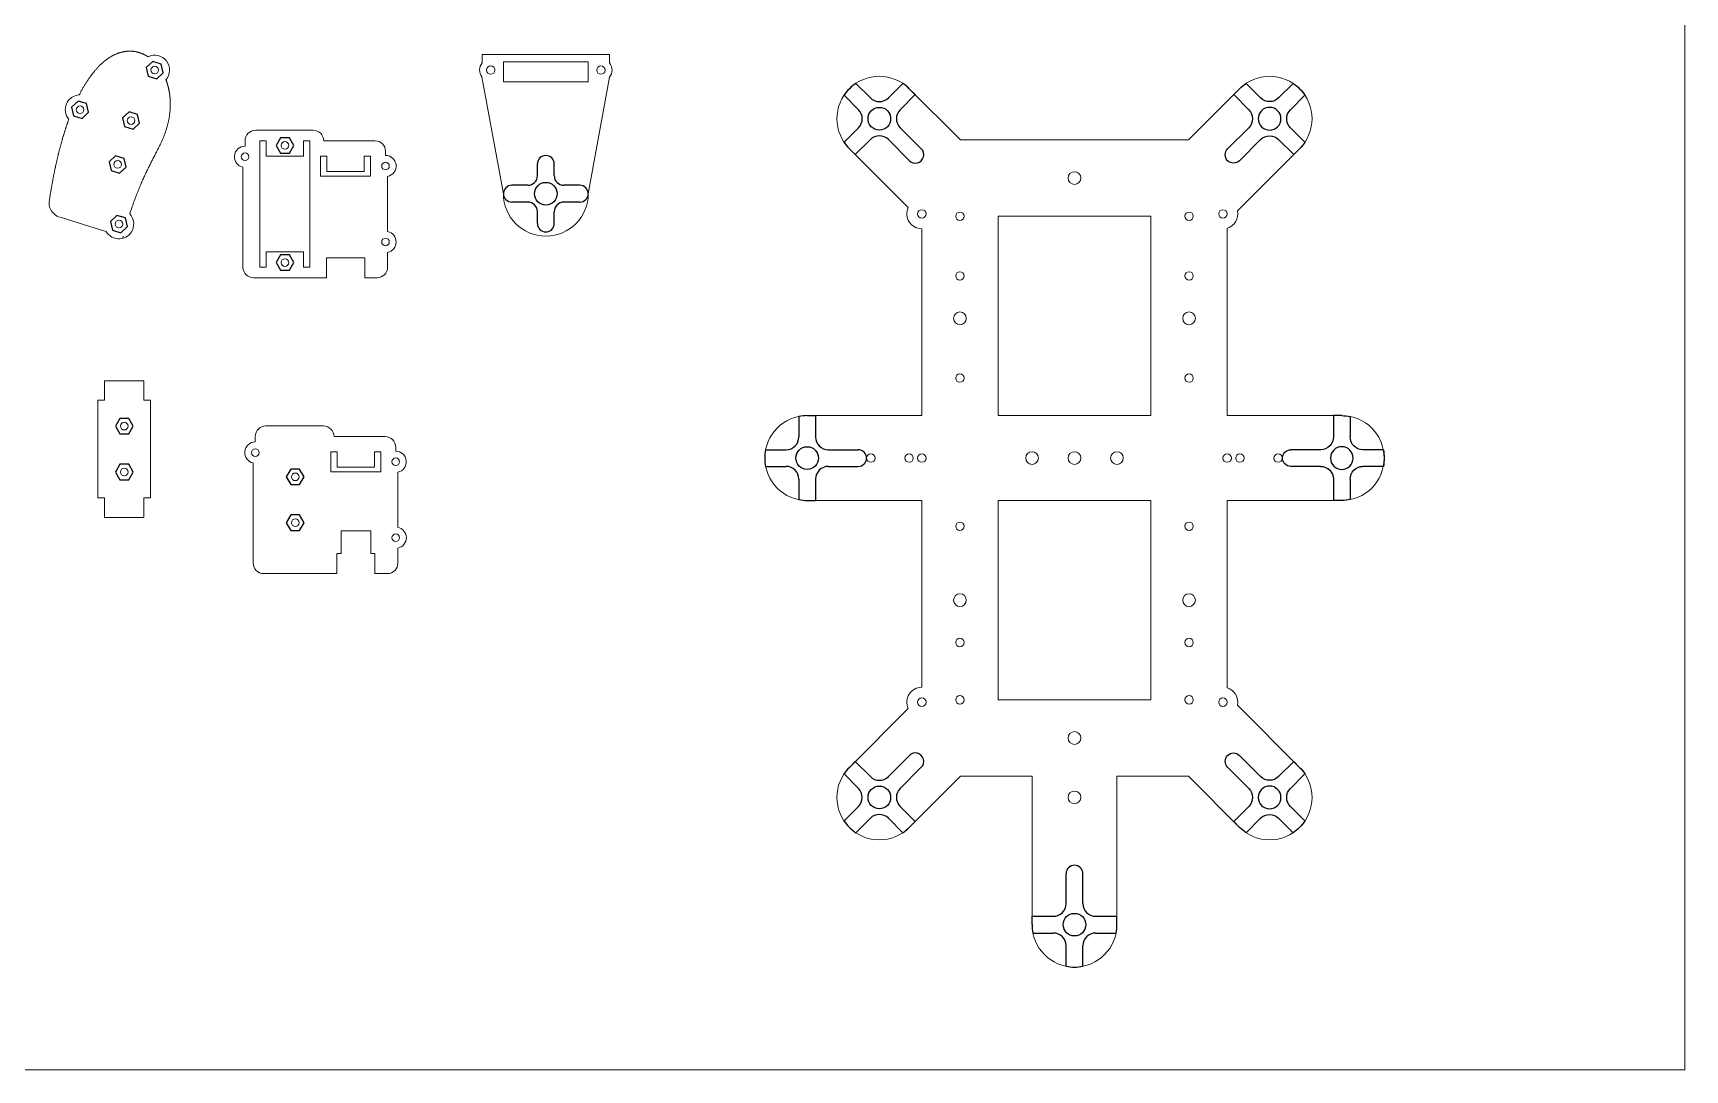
# Model space of a CAD drawing. Header units: millimetres. Extents: x -11 to 1672, y -25 to 604.
# Drawn here: x 426.5 to 815.8, y 115.7 to 360.1 of the extents above; entities that cross this region are included whole.
import ezdxf

# ---------------------------------------------------------------- set-up
doc = ezdxf.new("R2010")
doc.units = ezdxf.units.MM
doc.layers.get('0').update_dxf_attribs({"linetype": 'CONTINUOUS', "lineweight": 0})
doc.layers.get('DEFPOINTS').update_dxf_attribs({"linetype": 'CONTINUOUS'})

# ---------------------------------------------------------------- blocks, each defined once
blk = doc.blocks.new('MUTTER_M2_VERTIEFUNG')
at = {"layer": 'DEFPOINTS', "linetype": 'CONTINUOUS'}
blk.add_lwpolyline([(1.05, -1.82), (2.1, 0), (1.05, 1.82), (-1.05, 1.82), (-2.1, 0), (-1.05, -1.82)], close=True, dxfattribs=at)
blk = doc.blocks.new('SERVO_HALTERUNTEN')
at = {"linetype": 'CONTINUOUS'}
for p, q in [((16.05, 6.27), (2.5, 6.27)), ((0, 2.5), (0, 3.77)), ((17.8, 0.17), (19.3, 0.17)), ((17.8, -4.53), (17.8, 0.17)), ((18.55, 3.77), (30.6, 3.77)), ((19.3, -3.43), (19.3, 0.17)), ((28.1, 0.17), (29.6, 0.17)), ((28.1, -3.43), (28.1, 0.17)), ((29.6, -4.53), (29.6, 0.17)), ((33.1, 0.32), (33.1, 1.27)), ((-0.5, -26.03), (-0.5, -2.45)), ((19.3, -3.43), (28.1, -3.43)), ((17.8, -4.53), (29.6, -4.53)), ((33.6, -17.64), (33.6, -4.63)), ((20.2, -18.43), (27.2, -18.43)), ((20.2, -18.43), (20.2, -23.83)), ((27.2, -18.43), (27.2, -23.83)), ((33.6, -26.03), (33.6, -22.53)), ((20.2, -23.83), (19.2, -23.83)), ((19.2, -23.83), (19.2, -28.53)), ((28.2, -23.83), (27.2, -23.83)), ((28.2, -23.83), (28.2, -28.53)), ((19.2, -28.53), (2, -28.53)), ((31.1, -28.53), (28.2, -28.53))]:
    blk.add_line(p, q, dxfattribs=at)
for centre in [(0, 0), (33.1, -2.18), (9.4, -5.73), (9.4, -16.54), (33.1, -20.08)]:
    blk.add_circle(centre, 0.9, dxfattribs=at)
for centre, start, end in [((2.5, 3.77), 90, 180), ((16.05, 3.77), 0, 90), ((0, 0), 90, 258.463), ((30.6, 1.27), 0, 90), ((33.1, -2.18), 281.537, 90), ((33.1, -20.08), 281.537, 78.463), ((2, -26.03), 180, 270), ((31.1, -26.03), 270, 0)]:
    blk.add_arc(centre, 2.5, start, end, dxfattribs=at)
for p in [(9.4, -5.73), (9.4, -16.54)]:
    blk.add_blockref('MUTTER_M2_VERTIEFUNG', p, dxfattribs=at)
blk = doc.blocks.new('POWERHD_MG2213')
at = {"linetype": 'CONTINUOUS'}
for p, q in [((-5.9, 14.9), (-4.4, 14.9)), ((-5.9, -14.9), (-5.9, 14.9)), ((-4.4, 11.3), (-4.4, 14.9)), ((4.4, 14.9), (5.9, 14.9)), ((4.4, 11.3), (4.4, 14.9)), ((5.9, -14.9), (5.9, 14.9)), ((-4.4, 11.3), (4.4, 11.3)), ((-4.4, -11.3), (4.4, -11.3)), ((-4.4, -14.9), (-4.4, -11.3)), ((4.4, -14.9), (4.4, -11.3)), ((-5.9, -14.9), (-4.4, -14.9)), ((4.4, -14.9), (5.9, -14.9))]:
    blk.add_line(p, q, dxfattribs=at)
for centre in [(0, 13.8), (0, -13.8)]:
    blk.add_circle(centre, 0.9, dxfattribs=at)
blk = doc.blocks.new('SERVOHALTERUNG_OBEN')
at = {"linetype": 'CONTINUOUS'}
for p, q in [((16.05, 6.27), (2.5, 6.27)), ((0, 2.5), (0, 3.77)), ((17.8, 0.17), (19.3, 0.17)), ((17.8, -4.53), (17.8, 0.17)), ((18.55, 3.77), (30.6, 3.77)), ((19.3, -3.43), (19.3, 0.17)), ((28.1, 0.17), (29.6, 0.17)), ((28.1, -3.43), (28.1, 0.17)), ((29.6, -4.53), (29.6, 0.17)), ((33.1, 0.32), (33.1, 1.27)), ((-0.5, -26.03), (-0.5, -2.45)), ((19.3, -3.43), (28.1, -3.43)), ((17.8, -4.53), (29.6, -4.53)), ((33.6, -17.64), (33.6, -4.63)), ((33.6, -26.03), (33.6, -22.53)), ((28.2, -23.83), (19.2, -23.83)), ((19.2, -23.83), (19.2, -28.53)), ((28.2, -23.83), (28.2, -28.53)), ((19.2, -28.53), (2, -28.53)), ((31.1, -28.53), (28.2, -28.53))]:
    blk.add_line(p, q, dxfattribs=at)
for centre in [(0, 0), (33.1, -2.18), (33.1, -20.08)]:
    blk.add_circle(centre, 0.9, dxfattribs=at)
for centre, start, end in [((2.5, 3.77), 90, 180), ((16.05, 3.77), 0, 90), ((0, 0), 90, 258.463), ((30.6, 1.27), 0, 90), ((33.1, -2.18), 281.537, 90), ((33.1, -20.08), 281.537, 78.463), ((2, -26.03), 180, 270), ((31.1, -26.03), 270, 0)]:
    blk.add_arc(centre, 2.5, start, end, dxfattribs=at)
for name, p in [('MUTTER_M2_VERTIEFUNG', (9.4, 2.67)), ('POWERHD_MG2213', (9.4, -11.13)), ('MUTTER_M2_VERTIEFUNG', (9.4, -24.93))]:
    blk.add_blockref(name, p, dxfattribs=at)
blk = doc.blocks.new('FÜHRUNGSPLATTE_SERVOHALTER')
at = {"linetype": 'CONTINUOUS'}
for p, q in [((-4.65, 10.69), (-4.65, 6.09)), ((-4.65, 10.69), (4.65, 10.69)), ((4.65, 10.69), (4.65, 6.09)), ((-4.65, 6.09), (-6.2, 6.09)), ((-6.2, 6.09), (-6.2, -16.91)), ((6.2, 6.09), (4.65, 6.09)), ((6.2, 6.1), (6.2, -16.91)), ((-4.65, -16.91), (-6.2, -16.91)), ((-4.65, -21.51), (-4.65, -16.91)), ((6.2, -16.9), (4.65, -16.9)), ((4.65, -21.5), (4.65, -16.9)), ((-4.65, -21.51), (4.65, -21.5))]:
    blk.add_line(p, q, dxfattribs=at)
for centre in [(0, 0), (0, -10.81)]:
    blk.add_circle(centre, 0.9, dxfattribs=at)
for p in [(0, 0), (0, -10.81)]:
    blk.add_blockref('MUTTER_M2_VERTIEFUNG', p, dxfattribs=at)
blk = doc.blocks.new('ABSTANDS_PLATTE_BEIN')
at = {"linetype": 'CONTINUOUS'}
for p, q in [((-25.98, -26.13), (-15.17, -29.45)), ((-11.13, -30.69), (-11.01, -30.72))]:
    blk.add_line(p, q, dxfattribs=at)
for points in [[(-5.23, 11.7), (-5.32, 11.76), (-5.41, 11.81), (-5.49, 11.87), (-5.58, 11.92), (-5.67, 11.97), (-5.77, 12.02), (-5.86, 12.07), (-5.95, 12.12), (-6.04, 12.17), (-6.13, 12.22), (-6.23, 12.26), (-6.32, 12.3), (-6.41, 12.35), (-6.51, 12.39), (-6.6, 12.43), (-6.7, 12.47), (-6.79, 12.51), (-6.89, 12.54), (-6.98, 12.58), (-7.08, 12.61), (-7.18, 12.64), (-7.27, 12.67), (-7.37, 12.7), (-7.47, 12.73), (-7.57, 12.76), (-7.67, 12.79), (-7.77, 12.81), (-7.86, 12.84), (-7.96, 12.86), (-8.06, 12.88), (-8.16, 12.9), (-8.26, 12.92), (-8.37, 12.93), (-8.47, 12.95), (-8.57, 12.96), (-8.67, 12.98), (-8.77, 12.99), (-8.87, 13), (-8.97, 13.01), (-9.08, 13.01), (-9.18, 13.02), (-9.28, 13.02), (-9.39, 13.03), (-9.49, 13.03), (-9.59, 13.03), (-9.7, 13.03), (-9.8, 13.03), (-9.91, 13.02), (-10.01, 13.02), (-10.11, 13.01), (-10.22, 13), (-10.32, 12.99), (-10.43, 12.98), (-10.53, 12.97), (-10.64, 12.96), (-10.74, 12.94), (-10.85, 12.92), (-10.96, 12.91), (-11.06, 12.89), (-11.17, 12.87), (-11.27, 12.84), (-11.38, 12.82), (-11.49, 12.79), (-11.59, 12.76), (-11.7, 12.74), (-11.81, 12.71), (-11.91, 12.67), (-12.02, 12.64), (-12.12, 12.61), (-12.23, 12.57), (-12.34, 12.53), (-12.45, 12.49), (-12.55, 12.45), (-12.66, 12.41), (-12.77, 12.36), (-12.87, 12.32), (-12.98, 12.27), (-13.09, 12.22), (-13.19, 12.17), (-13.3, 12.12), (-13.41, 12.06), (-13.51, 12.01), (-13.62, 11.95), (-13.73, 11.89), (-13.83, 11.83), (-13.94, 11.77), (-14.05, 11.71), (-14.15, 11.64), (-14.26, 11.58), (-14.37, 11.51), (-14.47, 11.44), (-14.58, 11.37), (-14.69, 11.29), (-14.79, 11.22), (-14.9, 11.14), (-15.01, 11.06), (-15.11, 10.98), (-15.22, 10.9), (-15.33, 10.82), (-15.43, 10.74), (-15.54, 10.65), (-15.64, 10.56), (-15.75, 10.47), (-15.86, 10.38), (-15.96, 10.29), (-16.07, 10.19), (-16.17, 10.1), (-16.28, 10), (-16.39, 9.9), (-16.49, 9.8), (-16.6, 9.7), (-16.7, 9.59), (-16.81, 9.49), (-16.91, 9.38), (-17.02, 9.27), (-17.12, 9.16), (-17.23, 9.05), (-17.33, 8.93), (-17.43, 8.81), (-17.54, 8.7), (-17.64, 8.58), (-17.75, 8.45), (-17.85, 8.33), (-17.95, 8.21), (-18.06, 8.08), (-18.16, 7.95), (-18.26, 7.82), (-18.37, 7.69), (-18.47, 7.56), (-18.57, 7.42), (-18.67, 7.28), (-18.78, 7.15), (-18.88, 7), (-18.98, 6.86), (-19.08, 6.72), (-19.18, 6.57), (-19.28, 6.43), (-19.39, 6.28), (-19.49, 6.12), (-19.59, 5.97), (-19.69, 5.82), (-19.79, 5.66), (-19.89, 5.5), (-19.99, 5.34), (-20.09, 5.18), (-20.19, 5.02), (-20.28, 4.85), (-20.38, 4.68), (-20.48, 4.52), (-20.58, 4.35), (-20.68, 4.17), (-20.78, 4), (-20.87, 3.82), (-20.97, 3.64), (-21.07, 3.46), (-21.16, 3.28), (-21.26, 3.1), (-21.36, 2.91), (-21.45, 2.73)], [(-9.56, -25.34), (-9.43, -24.94), (-9.3, -24.55), (-9.17, -24.16), (-9.04, -23.78), (-8.91, -23.41), (-8.77, -23.04), (-8.64, -22.67), (-8.51, -22.31), (-8.38, -21.96), (-8.25, -21.61), (-8.12, -21.27), (-7.99, -20.93), (-7.87, -20.6), (-7.74, -20.28), (-7.61, -19.95), (-7.48, -19.64), (-7.35, -19.32), (-7.22, -19.02), (-7.1, -18.71), (-6.97, -18.41), (-6.84, -18.12), (-6.72, -17.83), (-6.59, -17.55), (-6.46, -17.26), (-6.34, -16.99), (-6.22, -16.71), (-6.09, -16.45), (-5.97, -16.18), (-5.85, -15.92), (-5.73, -15.66), (-5.61, -15.41), (-5.49, -15.16), (-5.37, -14.91), (-5.25, -14.67), (-5.13, -14.43), (-5.01, -14.19), (-4.9, -13.95), (-4.78, -13.72), (-4.67, -13.5), (-4.55, -13.27), (-4.44, -13.05), (-4.33, -12.83), (-4.22, -12.61), (-4.11, -12.4), (-4, -12.19), (-3.89, -11.98), (-3.79, -11.77), (-3.68, -11.57), (-3.58, -11.36), (-3.47, -11.16), (-3.37, -10.96), (-3.27, -10.77), (-3.17, -10.57), (-3.07, -10.38), (-2.98, -10.19), (-2.88, -10), (-2.79, -9.81), (-2.69, -9.63), (-2.6, -9.44), (-2.51, -9.26), (-2.42, -9.07), (-2.34, -8.89), (-2.25, -8.71), (-2.17, -8.53), (-2.08, -8.35), (-2, -8.17), (-1.92, -8), (-1.85, -7.82), (-1.77, -7.64), (-1.69, -7.47), (-1.62, -7.29), (-1.55, -7.12), (-1.48, -6.94), (-1.41, -6.77), (-1.35, -6.59), (-1.28, -6.42), (-1.22, -6.25), (-1.16, -6.07), (-1.1, -5.9), (-1.04, -5.73), (-0.98, -5.56), (-0.93, -5.38), (-0.88, -5.21), (-0.83, -5.04), (-0.78, -4.87), (-0.73, -4.7), (-0.68, -4.53), (-0.64, -4.36), (-0.59, -4.19), (-0.55, -4.02), (-0.51, -3.85), (-0.47, -3.68), (-0.44, -3.52), (-0.4, -3.35), (-0.37, -3.18), (-0.34, -3.02), (-0.3, -2.85), (-0.27, -2.68), (-0.25, -2.52), (-0.22, -2.35), (-0.2, -2.19), (-0.17, -2.03), (-0.15, -1.86), (-0.13, -1.7), (-0.11, -1.54), (-0.09, -1.38), (-0.08, -1.22), (-0.06, -1.06), (-0.05, -0.9), (-0.04, -0.74), (-0.03, -0.58), (-0.02, -0.42), (-0.01, -0.26), (0, -0.1), (0, 0.05), (0.01, 0.21), (0.01, 0.36), (0.01, 0.52), (0.01, 0.67), (0.01, 0.83), (0, 0.98), (0, 1.13), (-0.01, 1.28), (-0.01, 1.44), (-0.02, 1.59), (-0.03, 1.74), (-0.04, 1.89), (-0.06, 2.03), (-0.07, 2.18), (-0.08, 2.33), (-0.1, 2.48), (-0.12, 2.62), (-0.14, 2.77), (-0.16, 2.91), (-0.18, 3.05), (-0.2, 3.2), (-0.22, 3.34), (-0.25, 3.48), (-0.27, 3.62), (-0.3, 3.76), (-0.33, 3.9), (-0.36, 4.04), (-0.39, 4.18), (-0.42, 4.31), (-0.45, 4.45), (-0.48, 4.59), (-0.52, 4.72), (-0.55, 4.85), (-0.59, 4.99), (-0.63, 5.12), (-0.67, 5.25), (-0.71, 5.38), (-0.75, 5.51), (-0.79, 5.64), (-0.84, 5.77), (-0.88, 5.89), (-0.93, 6.02), (-0.97, 6.15), (-1.02, 6.27)], [(0, 0), (0, 0.05), (0, 0.11), (0, 0.16), (0.01, 0.22), (0.01, 0.27), (0.01, 0.33), (0.01, 0.38), (0.01, 0.44), (0.01, 0.49), (0.01, 0.54), (0.01, 0.6), (0.01, 0.65), (0.01, 0.7), (0.01, 0.76), (0.01, 0.81), (0.01, 0.87), (0, 0.92), (0, 0.97), (0, 1.03), (0, 1.08), (0, 1.13), (0, 1.19), (-0.01, 1.24), (-0.01, 1.29), (-0.01, 1.34), (-0.01, 1.4), (-0.02, 1.45), (-0.02, 1.5), (-0.02, 1.55), (-0.02, 1.61), (-0.03, 1.66), (-0.03, 1.71), (-0.03, 1.76), (-0.04, 1.82), (-0.04, 1.87), (-0.05, 1.92), (-0.05, 1.97), (-0.05, 2.02), (-0.06, 2.08), (-0.06, 2.13), (-0.07, 2.18), (-0.07, 2.23), (-0.08, 2.28), (-0.08, 2.33), (-0.09, 2.38), (-0.1, 2.44), (-0.1, 2.49), (-0.11, 2.54), (-0.11, 2.59), (-0.12, 2.64), (-0.13, 2.69), (-0.13, 2.74), (-0.14, 2.79), (-0.15, 2.84), (-0.15, 2.89), (-0.16, 2.94), (-0.17, 2.99), (-0.17, 3.04), (-0.18, 3.09), (-0.19, 3.14), (-0.2, 3.19), (-0.21, 3.24), (-0.21, 3.29), (-0.22, 3.34), (-0.23, 3.39), (-0.24, 3.44), (-0.25, 3.49), (-0.26, 3.54), (-0.27, 3.59), (-0.27, 3.64), (-0.28, 3.69), (-0.29, 3.73), (-0.3, 3.78), (-0.31, 3.83), (-0.32, 3.88), (-0.33, 3.93), (-0.34, 3.98), (-0.35, 4.03), (-0.36, 4.07), (-0.37, 4.12), (-0.38, 4.17), (-0.4, 4.22), (-0.41, 4.27), (-0.42, 4.31), (-0.43, 4.36), (-0.44, 4.41), (-0.45, 4.46), (-0.46, 4.5), (-0.47, 4.55), (-0.49, 4.6), (-0.5, 4.64), (-0.51, 4.69), (-0.52, 4.74), (-0.54, 4.78), (-0.55, 4.83), (-0.56, 4.88), (-0.57, 4.92), (-0.59, 4.97), (-0.6, 5.02), (-0.61, 5.06), (-0.63, 5.11), (-0.64, 5.16), (-0.65, 5.2), (-0.67, 5.25), (-0.68, 5.29), (-0.7, 5.34), (-0.71, 5.38), (-0.72, 5.43), (-0.74, 5.47), (-0.75, 5.52), (-0.77, 5.56), (-0.78, 5.61), (-0.8, 5.65), (-0.81, 5.7), (-0.83, 5.74), (-0.84, 5.79), (-0.86, 5.83), (-0.88, 5.88), (-0.89, 5.92), (-0.91, 5.96), (-0.92, 6.01), (-0.94, 6.05), (-0.96, 6.1), (-0.97, 6.14), (-0.99, 6.18), (-1.01, 6.23), (-1.02, 6.27)], [(-23.92, -3.03), (-23.97, -3.15), (-24.01, -3.27), (-24.05, -3.39), (-24.1, -3.51), (-24.14, -3.63), (-24.18, -3.75), (-24.22, -3.87), (-24.26, -3.99), (-24.31, -4.11), (-24.35, -4.24), (-24.39, -4.36), (-24.43, -4.48), (-24.47, -4.61), (-24.52, -4.73), (-24.56, -4.86), (-24.6, -4.98), (-24.64, -5.11), (-24.68, -5.24), (-24.72, -5.36), (-24.76, -5.49), (-24.81, -5.62), (-24.85, -5.75), (-24.89, -5.88), (-24.93, -6.01), (-24.97, -6.14), (-25.01, -6.27), (-25.05, -6.4), (-25.09, -6.53), (-25.13, -6.66), (-25.17, -6.79), (-25.21, -6.93), (-25.25, -7.06), (-25.29, -7.2), (-25.33, -7.33), (-25.37, -7.46), (-25.41, -7.6), (-25.45, -7.74), (-25.49, -7.87), (-25.52, -8.01), (-25.56, -8.15), (-25.6, -8.28), (-25.64, -8.42), (-25.68, -8.56), (-25.72, -8.7), (-25.76, -8.84), (-25.8, -8.98), (-25.83, -9.12), (-25.87, -9.26), (-25.91, -9.4), (-25.95, -9.55), (-25.98, -9.69), (-26.02, -9.83), (-26.06, -9.97), (-26.1, -10.12), (-26.13, -10.26), (-26.17, -10.41), (-26.21, -10.55), (-26.24, -10.7), (-26.28, -10.85), (-26.32, -10.99), (-26.35, -11.14), (-26.39, -11.29), (-26.43, -11.44), (-26.46, -11.59), (-26.5, -11.74), (-26.54, -11.89), (-26.57, -12.04), (-26.61, -12.19), (-26.64, -12.34), (-26.68, -12.49), (-26.71, -12.64), (-26.75, -12.8), (-26.78, -12.95), (-26.82, -13.11), (-26.85, -13.26), (-26.89, -13.42), (-26.92, -13.57), (-26.96, -13.73), (-26.99, -13.88), (-27.02, -14.04), (-27.06, -14.2), (-27.09, -14.36), (-27.13, -14.51), (-27.16, -14.67), (-27.19, -14.83), (-27.23, -14.99), (-27.26, -15.15), (-27.29, -15.32), (-27.33, -15.48), (-27.36, -15.64), (-27.39, -15.8), (-27.42, -15.96), (-27.46, -16.13), (-27.49, -16.29), (-27.52, -16.46), (-27.55, -16.62), (-27.58, -16.79), (-27.62, -16.95), (-27.65, -17.12), (-27.68, -17.29), (-27.71, -17.46), (-27.74, -17.62), (-27.77, -17.79), (-27.8, -17.96), (-27.83, -18.13), (-27.86, -18.3), (-27.89, -18.47), (-27.93, -18.64), (-27.96, -18.82), (-27.99, -18.99), (-28.02, -19.16), (-28.04, -19.33), (-28.07, -19.51), (-28.1, -19.68), (-28.13, -19.86), (-28.16, -20.03), (-28.19, -20.21), (-28.22, -20.39), (-28.25, -20.56), (-28.28, -20.74), (-28.31, -20.92), (-28.33, -21.1), (-28.36, -21.28), (-28.39, -21.46), (-28.42, -21.64), (-28.45, -21.82), (-28.47, -22)], [(-23.92, -3.03), (-23.97, -3.15), (-24.01, -3.27), (-24.05, -3.39), (-24.1, -3.51), (-24.14, -3.63), (-24.18, -3.75), (-24.22, -3.87), (-24.26, -3.99), (-24.31, -4.11), (-24.35, -4.24), (-24.39, -4.36), (-24.43, -4.48), (-24.47, -4.61), (-24.52, -4.73), (-24.56, -4.86), (-24.6, -4.98), (-24.64, -5.11), (-24.68, -5.24), (-24.72, -5.36), (-24.76, -5.49), (-24.81, -5.62), (-24.85, -5.75), (-24.89, -5.88), (-24.93, -6.01), (-24.97, -6.14), (-25.01, -6.27), (-25.05, -6.4), (-25.09, -6.53), (-25.13, -6.66), (-25.17, -6.79), (-25.21, -6.93), (-25.25, -7.06), (-25.29, -7.2), (-25.33, -7.33), (-25.37, -7.46), (-25.41, -7.6), (-25.45, -7.74), (-25.49, -7.87), (-25.52, -8.01), (-25.56, -8.15), (-25.6, -8.28), (-25.64, -8.42), (-25.68, -8.56), (-25.72, -8.7), (-25.76, -8.84), (-25.8, -8.98), (-25.83, -9.12), (-25.87, -9.26), (-25.91, -9.4), (-25.95, -9.55), (-25.98, -9.69), (-26.02, -9.83), (-26.06, -9.97), (-26.1, -10.12), (-26.13, -10.26), (-26.17, -10.41), (-26.21, -10.55), (-26.24, -10.7), (-26.28, -10.85), (-26.32, -10.99), (-26.35, -11.14), (-26.39, -11.29), (-26.43, -11.44), (-26.46, -11.59), (-26.5, -11.74), (-26.54, -11.89), (-26.57, -12.04), (-26.61, -12.19), (-26.64, -12.34), (-26.68, -12.49), (-26.71, -12.64), (-26.75, -12.8), (-26.78, -12.95), (-26.82, -13.11), (-26.85, -13.26), (-26.89, -13.42), (-26.92, -13.57), (-26.96, -13.73), (-26.99, -13.88), (-27.02, -14.04), (-27.06, -14.2), (-27.09, -14.36), (-27.13, -14.51), (-27.16, -14.67), (-27.19, -14.83), (-27.23, -14.99), (-27.26, -15.15), (-27.29, -15.32), (-27.33, -15.48), (-27.36, -15.64), (-27.39, -15.8), (-27.42, -15.96), (-27.46, -16.13), (-27.49, -16.29), (-27.52, -16.46), (-27.55, -16.62), (-27.58, -16.79), (-27.62, -16.95), (-27.65, -17.12), (-27.68, -17.29), (-27.71, -17.46), (-27.74, -17.62), (-27.77, -17.79), (-27.8, -17.96), (-27.83, -18.13), (-27.86, -18.3), (-27.89, -18.47), (-27.93, -18.64), (-27.96, -18.82), (-27.99, -18.99), (-28.02, -19.16), (-28.04, -19.33), (-28.07, -19.51), (-28.1, -19.68), (-28.13, -19.86), (-28.16, -20.03), (-28.19, -20.21), (-28.22, -20.39), (-28.25, -20.56), (-28.28, -20.74), (-28.31, -20.92), (-28.33, -21.1), (-28.36, -21.28), (-28.39, -21.46), (-28.42, -21.64), (-28.45, -21.82), (-28.47, -22)], [(-11.24, -31.11), (-11.24, -31.11), (-11.24, -31.11), (-11.24, -31.1), (-11.24, -31.1), (-11.24, -31.09), (-11.24, -31.09), (-11.24, -31.09), (-11.23, -31.08), (-11.23, -31.08), (-11.23, -31.08), (-11.23, -31.07), (-11.23, -31.07), (-11.23, -31.07), (-11.23, -31.06), (-11.23, -31.06), (-11.23, -31.06), (-11.23, -31.05), (-11.23, -31.05), (-11.23, -31.05), (-11.22, -31.04), (-11.22, -31.04), (-11.22, -31.04), (-11.22, -31.03), (-11.22, -31.03), (-11.22, -31.03), (-11.22, -31.02), (-11.22, -31.02), (-11.22, -31.02), (-11.22, -31.01), (-11.22, -31.01), (-11.21, -31.01), (-11.21, -31), (-11.21, -31), (-11.21, -31), (-11.21, -30.99), (-11.21, -30.99), (-11.21, -30.99), (-11.21, -30.98), (-11.21, -30.98), (-11.21, -30.98), (-11.21, -30.97), (-11.2, -30.97), (-11.2, -30.97), (-11.2, -30.96), (-11.2, -30.96), (-11.2, -30.96), (-11.2, -30.95), (-11.2, -30.95), (-11.2, -30.95), (-11.2, -30.94), (-11.2, -30.94), (-11.2, -30.94), (-11.2, -30.93), (-11.19, -30.93), (-11.19, -30.93), (-11.19, -30.92), (-11.19, -30.92), (-11.19, -30.92), (-11.19, -30.91), (-11.19, -30.91), (-11.19, -30.91), (-11.19, -30.9), (-11.19, -30.9), (-11.19, -30.9), (-11.18, -30.89), (-11.18, -30.89), (-11.18, -30.89), (-11.18, -30.88), (-11.18, -30.88), (-11.18, -30.88), (-11.18, -30.87), (-11.18, -30.87), (-11.18, -30.87), (-11.18, -30.86), (-11.18, -30.86), (-11.17, -30.86), (-11.17, -30.85), (-11.17, -30.85), (-11.17, -30.85), (-11.17, -30.84), (-11.17, -30.84), (-11.17, -30.84), (-11.17, -30.83), (-11.17, -30.83), (-11.17, -30.83), (-11.17, -30.82), (-11.17, -30.82), (-11.16, -30.82), (-11.16, -30.81), (-11.16, -30.81), (-11.16, -30.81), (-11.16, -30.8), (-11.16, -30.8), (-11.16, -30.8), (-11.16, -30.79), (-11.16, -30.79), (-11.16, -30.79), (-11.16, -30.78), (-11.15, -30.78), (-11.15, -30.78), (-11.15, -30.77), (-11.15, -30.77), (-11.15, -30.77), (-11.15, -30.76), (-11.15, -30.76), (-11.15, -30.76), (-11.15, -30.75), (-11.15, -30.75), (-11.15, -30.75), (-11.14, -30.74), (-11.14, -30.74), (-11.14, -30.74), (-11.14, -30.73), (-11.14, -30.73), (-11.14, -30.73), (-11.14, -30.72), (-11.14, -30.72), (-11.14, -30.72), (-11.14, -30.71), (-11.14, -30.71), (-11.13, -30.71), (-11.13, -30.7), (-11.13, -30.7), (-11.13, -30.7), (-11.13, -30.69), (-11.13, -30.69), (-11.13, -30.69)]]:
    blk.add_lwpolyline(points)
for centre in [(-3.66, 8.57), (-21.25, -0.77), (-9.24, -3.33), (-12.41, -13.67), (-12.12, -27.72)]:
    blk.add_circle(centre, 0.9, dxfattribs=at)
for centre, start, end in [((-3.66, 8.57), 318.8591, 116.6563), ((-21.25, -0.77), 93.261, 220.2915), ((-25.06, -22.75), 167.5306, 252.9472), ((-12.12, -27.72), 209.4756, 42.9144)]:
    blk.add_arc(centre, 3.5, start, end, dxfattribs=at)
at = {"linetype": 'CONTINUOUS', "rotation": 342.9471525462937}
for p in [(-3.66, 8.57), (-21.25, -0.77), (-9.24, -3.33), (-12.41, -13.67), (-12.12, -27.72)]:
    blk.add_blockref('MUTTER_M2_VERTIEFUNG', p, dxfattribs=at)
blk = doc.blocks.new('SERVOKREUZBODY-GROSS')
at = {"layer": 'DEFPOINTS', "linetype": 'CONTINUOUS'}
for p, q in [((-1.97, 9.8), (-1.97, 4.97)), ((0, 10), (1.97, 10)), ((1.97, 10), (1.97, 4.97)), ((-9.8, 1.97), (-4.97, 1.97)), ((4.97, 1.97), (12.03, 1.97)), ((-9.8, -1.97), (-4.97, -1.97)), ((4.97, -1.97), (12.03, -1.97)), ((-1.97, -4.97), (-1.97, -9.8)), ((1.97, -4.97), (1.97, -10)), ((0, -10), (1.97, -10))]:
    blk.add_line(p, q, dxfattribs=at)
blk.add_circle((0, 0), 2.67, dxfattribs=at)
for centre, radius, start, end in [((0, 0), 10, 90, 101.3762), ((-4.97, 4.97), 3, 270, 0), ((4.97, 4.97), 3, 180, 270), ((0, 0), 10, 168.6238, 191.3762), ((12.03, 0), 1.97, 270, 90), ((-4.97, -4.97), 3, 0, 90), ((4.97, -4.97), 3, 90, 180), ((0, 0), 10, 258.6238, 270)]:
    blk.add_arc(centre, radius, start, end, dxfattribs=at)
blk = doc.blocks.new('SERVO_KREUZ_KLEIN')
at = {"layer": 'DEFPOINTS', "linetype": 'CONTINUOUS'}
for p, q in [((-1.9725, 7.0275), (-1.9725, 4.2725)), ((1.9725, 7.0275), (1.9725, 4.2725)), ((-8.0275, 1.9725), (-4.2725, 1.9725)), ((4.2725, 1.9725), (8.0275, 1.9725)), ((-8.0275, -1.9725), (-4.2725, -1.9725)), ((4.2725, -1.9725), (8.0275, -1.9725)), ((-1.9725, -4.2725), (-1.9725, -7.0275)), ((1.9725, -4.2725), (1.9725, -7.0275))]:
    blk.add_line(p, q, dxfattribs=at)
blk.add_circle((0, 0), 2.67, dxfattribs=at)
for centre, radius, start, end in [((0, 7.0275), 1.9725, 0, 180), ((-4.2725, 4.2725), 2.3, 270, 0), ((4.2725, 4.2725), 2.3, 180, 270), ((-8.0275, 0), 1.9725, 90, 270), ((8.0275, 0), 1.9725, 270, 90), ((-4.2725, -4.2725), 2.3, 0, 90), ((4.2725, -4.2725), 2.3, 90, 180), ((0, -7.0275), 1.9725, 180, 0)]:
    blk.add_arc(centre, radius, start, end, dxfattribs=at)
blk = doc.blocks.new('KOPF_SERVO_ANSCHLUSS')
at = {"linetype": 'CONTINUOUS'}
for p, q in [((15, 32.8), (-15, 32.8)), ((-15, 30.81), (-15, 32.8)), ((15, 30.81), (15, 32.8)), ((-10, 0), (-15.07, 27.58)), ((10, 31.05), (-10, 31.05)), ((-10, 26.35), (-10, 31.05)), ((10, 26.35), (10, 31.05)), ((10, 0), (15, 27.49)), ((10, 26.35), (-10, 26.35))]:
    blk.add_line(p, q, dxfattribs=at)
for centre, radius in [((-13, 29.15), 1), ((13, 29.15), 1), ((0, 0), 2.67)]:
    blk.add_circle(centre, radius, dxfattribs=at)
for centre, radius, start, end in [((-13, 29.15), 2.6, 140.2849, 217.0923), ((13, 29.15), 2.6, 320.2849, 39.7151), ((0, 0), 10, 180, 0)]:
    blk.add_arc(centre, radius, start, end, dxfattribs=at)
at = {"layer": 'DEFPOINTS', "linetype": 'CONTINUOUS', "rotation": 180}
blk.add_blockref('SERVO_KREUZ_KLEIN', (0, 0), dxfattribs=at)

msp = doc.modelspace()

# ---------------------------------------------------------------- linework, layer by layer
at = {"linetype": 'CONTINUOUS'}
for p, q in [((633.02, 346.98), (645.09, 334.91)), ((710.88, 346.98), (698.81, 334.91)), ((645.09, 334.91), (698.81, 334.91)), ((618.88, 332.84), (632.78, 318.94)), ((725.02, 332.84), (710.37, 318.19)), ((653.95, 316.91), (653.95, 269.91)), ((653.95, 316.91), (689.95, 316.91)), ((689.95, 316.91), (689.95, 269.91)), ((635.95, 313.96), (635.95, 269.91)), ((707.95, 314.1), (707.95, 269.91)), ((608.95, 269.91), (635.95, 269.91)), ((653.95, 269.91), (689.95, 269.91)), ((707.95, 269.91), (734.95, 269.91)), ((608.95, 249.91), (635.95, 249.91)), ((635.95, 249.91), (635.95, 205.87)), ((653.95, 249.91), (653.95, 202.91)), ((653.95, 249.91), (689.95, 249.91)), ((689.95, 249.91), (689.95, 202.91)), ((707.95, 249.91), (707.95, 205.72)), ((707.95, 249.91), (734.95, 249.91)), ((653.95, 202.91), (689.95, 202.91)), ((618.88, 186.98), (632.78, 200.88)), ((725.02, 186.98), (710.37, 201.63)), ((633.02, 172.84), (645.09, 184.91)), ((645.09, 184.91), (661.95, 184.91)), ((661.95, 184.91), (661.95, 149.91)), ((681.95, 184.91), (681.95, 149.91)), ((681.95, 184.91), (698.81, 184.91)), ((710.88, 172.84), (698.81, 184.91))]:
    msp.add_line(p, q, dxfattribs=at)
msp.add_lwpolyline([(187.53, 603.53), (815.85, 603.53), (815.85, 115.66), (187.53, 115.66)], close=True, dxfattribs=at)
for centre, radius in [((625.95, 339.91), 2.67), ((717.95, 339.91), 2.67), ((671.95, 325.91), 1.5), ((635.95, 317.46), 1), ((644.95, 316.91), 1), ((698.95, 316.91), 1), ((706.95, 317.46), 1), ((644.95, 302.84), 1), ((698.95, 302.84), 1), ((644.95, 292.84), 1.5), ((698.95, 292.84), 1.5), ((644.95, 278.77), 1), ((698.95, 278.77), 1), ((608.95, 259.91), 2.67), ((623.95, 259.91), 1), ((632.95, 259.91), 1), ((635.95, 259.91), 1), ((661.95, 259.91), 1.5), ((671.95, 259.91), 1.5), ((681.95, 259.91), 1.5), ((707.95, 259.91), 1), ((710.95, 259.91), 1), ((719.95, 259.91), 1), ((734.95, 259.91), 2.67), ((644.95, 243.82), 1), ((698.95, 243.82), 1), ((644.95, 226.41), 1.5), ((698.95, 226.41), 1.5), ((644.95, 216.41), 1), ((698.95, 216.41), 1), ((635.95, 202.37), 1), ((644.95, 202.91), 1), ((698.95, 202.91), 1), ((706.95, 202.37), 1), ((671.95, 193.91), 1.5), ((625.95, 179.91), 2.67), ((671.95, 179.91), 1.5), ((717.95, 179.91), 2.67), ((671.95, 149.91), 2.67)]:
    msp.add_circle(centre, radius, dxfattribs=at)
for centre, radius, start, end in [((625.95, 339.91), 10, 45, 225), ((717.95, 339.91), 10, 315, 135), ((635.95, 317.46), 3.5, 154.9076, 270), ((706.95, 317.46), 3.5, 286.6015, 12.1436), ((608.95, 259.91), 10, 90, 270), ((734.95, 259.91), 10, 270, 90), ((635.95, 202.37), 3.5, 90, 205.0924), ((706.95, 202.37), 3.5, 347.8564, 73.3985), ((625.95, 179.91), 10, 135, 315), ((717.95, 179.91), 10, 225, 45), ((671.95, 149.91), 10, 180, 0)]:
    msp.add_arc(centre, radius, start, end, dxfattribs=at)

# ---------------------------------------------------------------- block references
for name, p in [('ABSTANDS_PLATTE_BEIN', (458.82, 342.8)), ('KOPF_SERVO_ANSCHLUSS', (547.34, 322.23)), ('SERVOHALTERUNG_OBEN', (476.45, 330.93)), ('FÜHRUNGSPLATTE_SERVOHALTER', (447.97, 267.43)), ('SERVOKREUZBODY-GROSS', (608.95, 259.91)), ('SERVO_HALTERUNTEN', (478.86, 261.21))]:
    msp.add_blockref(name, p, dxfattribs=at)
for p, rotation in [((625.95, 339.91), 315), ((625.95, 179.91), 45.00000000000029), ((671.95, 149.91), 90)]:
    msp.add_blockref('SERVOKREUZBODY-GROSS', p, dxfattribs=dict(at, rotation=rotation))
at = {"linetype": 'CONTINUOUS', "xscale": -1}
for p, rotation in [((717.95, 339.91), 45), ((717.95, 179.91), 314.9999999999997)]:
    msp.add_blockref('SERVOKREUZBODY-GROSS', p, dxfattribs=dict(at, rotation=rotation))
msp.add_blockref('SERVOKREUZBODY-GROSS', (734.95, 259.91), dxfattribs=at)

doc.saveas('drawing.dxf')
